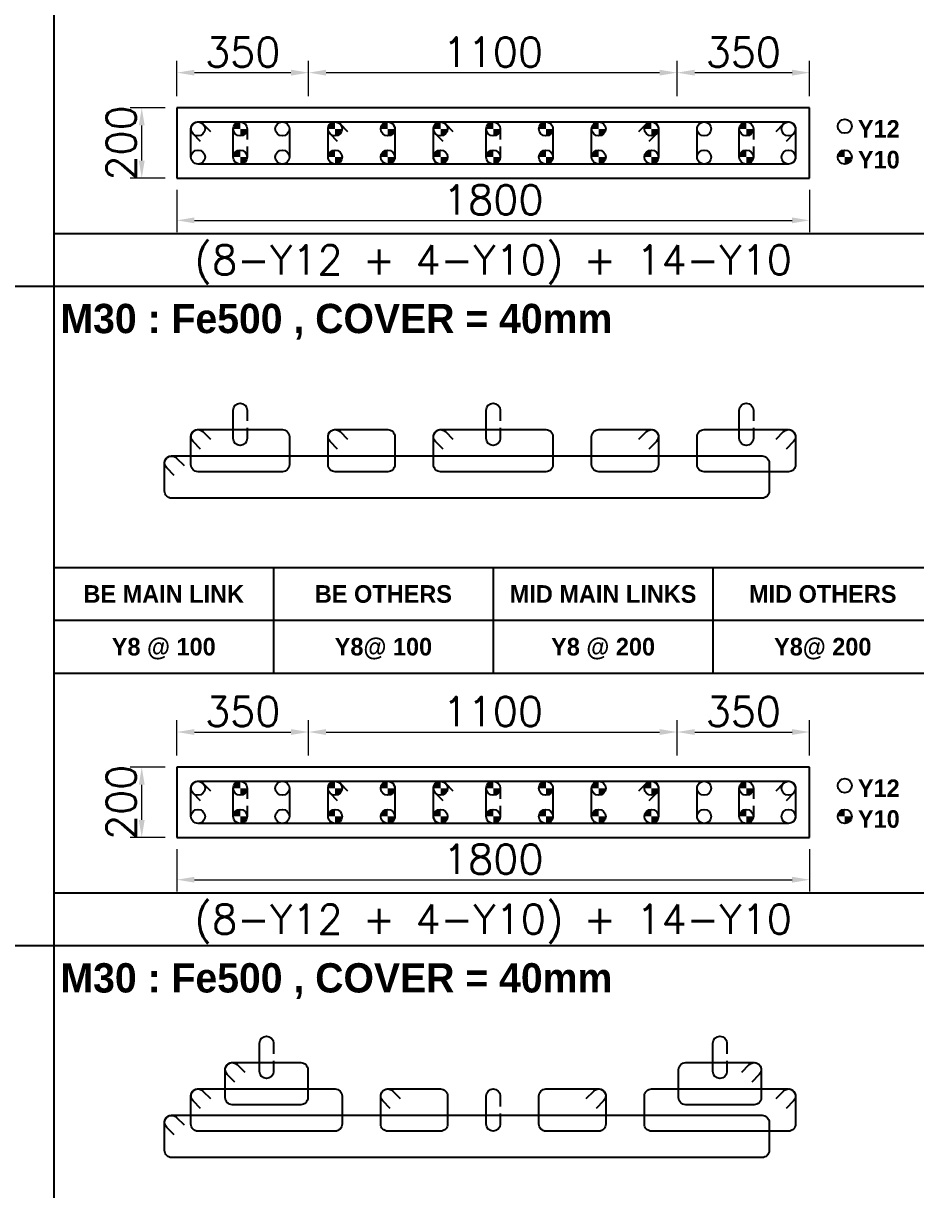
# Model space of a CAD drawing. Header units: millimetres. Extents: x -28707963 to -28231469, y 696001 to 896471.
# Drawn here: x -28330547 to -28322930, y 816339 to 826289 of the extents above; entities that cross this region are included whole.
import ezdxf
from ezdxf.enums import TextEntityAlignment as Align

# ---------------------------------------------------------------- set-up
doc = ezdxf.new("R2010")
doc.units = ezdxf.units.MM
doc.header["$MEASUREMENT"] = 0
doc.header["$PDMODE"] = 34
doc.header["$PDSIZE"] = -8
doc.layers.get('0').update_dxf_attribs({"lineweight": 5})
for name, color, linetype in [('09 COL TEXT-SCH', 2, 'Continuous'), ('14 REINF', 6, 'Continuous'), ('22 TABLE FRAME', 5, 'Continuous'), ('23 STIRRUPS', 5, 'Continuous'), ('TEXT', 4, 'Continuous')]:
    doc.layers.add(name, color=color, linetype=linetype)
doc.layers.add('19 COLUMN', color=1, linetype='Continuous', lineweight=25)
doc.styles.add('adani bold', font='')
doc.styles.add('ROMANS', font='simplex.shx')
doc.styles.get('adani bold').set_extended_font_data('Adani Bold', bold=True)
doc.dimstyles.new('D 50', dxfattribs={"dimscale": 100, "dimtxt": 3, "dimasz": 1.5, "dimexe": 1, "dimexo": 1, "dimgap": 0.5, "dimtad": 1, "dimdec": 0, "dimdsep": 46, "dimtxsty": 'ROMANS', "dimcen": 2.5, "dimclrd": 5, "dimclre": 5, "dimclrt": 4, "dimadec": 0, "dimazin": 0, "dimtfac": 1, "dimtdec": 0, "dimtmove": 0, "dimatfit": 3, "dimfxl": 1, "dimlwd": 0, "dimlwe": 0, "dimarcsym": 0})

# ---------------------------------------------------------------- blocks, each defined once
blk = doc.blocks.new('*D21')
at = {"color": 5, "lineweight": 0, "transparency": 16777216}
for p, q in [((-28329236.1, 819243.4), (-28329236.1, 818883.4)), ((-28323836.1, 819243.4), (-28323836.1, 818883.4)), ((-28329086.1, 818983.4), (-28323986.1, 818983.4))]:
    blk.add_line(p, q, dxfattribs=at)
at = {"color": 5, "transparency": 16777216}
for points in [[(-28329086.1, 819008.4), (-28329086.1, 818958.4), (-28329236.1, 818983.4)], [(-28323986.1, 818958.4), (-28323986.1, 819008.4), (-28323836.1, 818983.4)]]:
    blk.add_solid(points, dxfattribs=at)
at = {"layer": 'Defpoints', "color": 0, "transparency": 16777216}
for p in [(-28329236.1, 819343.4), (-28323836.1, 819343.4), (-28323836.1, 818983.4)]:
    blk.add_point(p, dxfattribs=at)
at = {"color": 4, "transparency": 16777216, "insert": (-28326536.1, 819158.4), "char_height": 250, "attachment_point": 5, "style": 'ROMANS'}
blk.add_mtext('1800', dxfattribs=at)
blk = doc.blocks.new('*D22')
at = {"color": 5, "lineweight": 0, "transparency": 16777216}
for p, q in [((-28329336.1, 819943.4), (-28329636.1, 819943.4)), ((-28329536.1, 819493.4), (-28329536.1, 819793.4)), ((-28329336.1, 819343.4), (-28329636.1, 819343.4))]:
    blk.add_line(p, q, dxfattribs=at)
at = {"color": 5, "transparency": 16777216}
for points in [[(-28329511.1, 819793.4), (-28329561.1, 819793.4), (-28329536.1, 819943.4)], [(-28329561.1, 819493.4), (-28329511.1, 819493.4), (-28329536.1, 819343.4)]]:
    blk.add_solid(points, dxfattribs=at)
at = {"layer": 'Defpoints', "color": 0, "transparency": 16777216}
for p in [(-28329536.1, 819943.4), (-28329236.1, 819943.4), (-28329236.1, 819343.4)]:
    blk.add_point(p, dxfattribs=at)
at = {"color": 4, "transparency": 16777216, "insert": (-28329711.1, 819643.4), "char_height": 250, "attachment_point": 5, "rotation": 90, "style": 'ROMANS'}
blk.add_mtext('200', dxfattribs=at)
blk = doc.blocks.new('*D23')
at = {"color": 5, "lineweight": 0, "transparency": 16777216}
for p, q in [((-28329236.1, 820043.4), (-28329236.1, 820343.4)), ((-28328112.5, 820043.4), (-28328112.5, 820343.4)), ((-28329086.1, 820243.4), (-28328262.5, 820243.4))]:
    blk.add_line(p, q, dxfattribs=at)
at = {"color": 5, "transparency": 16777216}
for points in [[(-28329086.1, 820268.4), (-28329086.1, 820218.4), (-28329236.1, 820243.4)], [(-28328262.5, 820218.4), (-28328262.5, 820268.4), (-28328112.5, 820243.4)]]:
    blk.add_solid(points, dxfattribs=at)
at = {"layer": 'Defpoints', "color": 0, "transparency": 16777216}
for p in [(-28328112.5, 820243.4), (-28329236.1, 819943.4), (-28328112.5, 819943.4)]:
    blk.add_point(p, dxfattribs=at)
at = {"color": 4, "transparency": 16777216, "insert": (-28328674.3, 820418.4), "char_height": 250, "attachment_point": 5, "style": 'ROMANS'}
blk.add_mtext('350', dxfattribs=at)
blk = doc.blocks.new('*D24')
at = {"color": 5, "lineweight": 0, "transparency": 16777216}
for p, q in [((-28328112.5, 820043.4), (-28328112.5, 820343.4)), ((-28324966.6, 820043.4), (-28324966.6, 820343.4)), ((-28327962.5, 820243.4), (-28325116.6, 820243.4))]:
    blk.add_line(p, q, dxfattribs=at)
at = {"color": 5, "transparency": 16777216}
for points in [[(-28327962.5, 820268.4), (-28327962.5, 820218.4), (-28328112.5, 820243.4)], [(-28325116.6, 820218.4), (-28325116.6, 820268.4), (-28324966.6, 820243.4)]]:
    blk.add_solid(points, dxfattribs=at)
at = {"layer": 'Defpoints', "color": 0, "transparency": 16777216}
for p in [(-28324966.6, 820243.4), (-28328112.5, 819943.4), (-28324966.6, 819943.4)]:
    blk.add_point(p, dxfattribs=at)
at = {"color": 4, "transparency": 16777216, "insert": (-28326539.6, 820418.4), "char_height": 250, "attachment_point": 5, "style": 'ROMANS'}
blk.add_mtext('1100', dxfattribs=at)
blk = doc.blocks.new('*D25')
at = {"color": 5, "lineweight": 0, "transparency": 16777216}
for p, q in [((-28324966.6, 820043.4), (-28324966.6, 820343.4)), ((-28323836.1, 820043.4), (-28323836.1, 820343.4)), ((-28324816.6, 820243.4), (-28323986.1, 820243.4))]:
    blk.add_line(p, q, dxfattribs=at)
at = {"color": 5, "transparency": 16777216}
for points in [[(-28324816.6, 820268.4), (-28324816.6, 820218.4), (-28324966.6, 820243.4)], [(-28323986.1, 820218.4), (-28323986.1, 820268.4), (-28323836.1, 820243.4)]]:
    blk.add_solid(points, dxfattribs=at)
at = {"layer": 'Defpoints', "color": 0, "transparency": 16777216}
for p in [(-28323836.1, 820243.4), (-28324966.6, 819943.4), (-28323836.1, 819943.4)]:
    blk.add_point(p, dxfattribs=at)
at = {"color": 4, "transparency": 16777216, "insert": (-28324401.4, 820418.4), "char_height": 250, "attachment_point": 5, "style": 'ROMANS'}
blk.add_mtext('350', dxfattribs=at)
blk = doc.blocks.new('*D26')
at = {"color": 5, "lineweight": 0, "transparency": 16777216}
for p, q in [((-28329236.1, 824868.4), (-28329236.1, 824508.4)), ((-28323836.1, 824868.4), (-28323836.1, 824508.4)), ((-28329086.1, 824608.4), (-28323986.1, 824608.4))]:
    blk.add_line(p, q, dxfattribs=at)
at = {"color": 5, "transparency": 16777216}
for points in [[(-28329086.1, 824633.4), (-28329086.1, 824583.4), (-28329236.1, 824608.4)], [(-28323986.1, 824583.4), (-28323986.1, 824633.4), (-28323836.1, 824608.4)]]:
    blk.add_solid(points, dxfattribs=at)
at = {"layer": 'Defpoints', "color": 0, "transparency": 16777216}
for p in [(-28329236.1, 824968.4), (-28323836.1, 824968.4), (-28323836.1, 824608.4)]:
    blk.add_point(p, dxfattribs=at)
at = {"color": 4, "transparency": 16777216, "insert": (-28326536.1, 824783.4), "char_height": 250, "attachment_point": 5, "style": 'ROMANS'}
blk.add_mtext('1800', dxfattribs=at)
blk = doc.blocks.new('*D253')
at = {"color": 5, "lineweight": 0, "transparency": 16777216}
for p, q in [((-28329336.1, 825568.4), (-28329636.1, 825568.4)), ((-28329536.1, 825118.4), (-28329536.1, 825418.4)), ((-28329336.1, 824968.4), (-28329636.1, 824968.4))]:
    blk.add_line(p, q, dxfattribs=at)
at = {"color": 5, "transparency": 16777216}
for points in [[(-28329511.1, 825418.4), (-28329561.1, 825418.4), (-28329536.1, 825568.4)], [(-28329561.1, 825118.4), (-28329511.1, 825118.4), (-28329536.1, 824968.4)]]:
    blk.add_solid(points, dxfattribs=at)
at = {"layer": 'Defpoints', "color": 0, "transparency": 16777216}
for p in [(-28329536.1, 825568.4), (-28329236.1, 825568.4), (-28329236.1, 824968.4)]:
    blk.add_point(p, dxfattribs=at)
at = {"color": 4, "transparency": 16777216, "insert": (-28329711.1, 825268.4), "char_height": 250, "attachment_point": 5, "rotation": 90, "style": 'ROMANS'}
blk.add_mtext('200', dxfattribs=at)
blk = doc.blocks.new('*D254')
at = {"color": 5, "lineweight": 0, "transparency": 16777216}
for p, q in [((-28329236.1, 825668.4), (-28329236.1, 825968.4)), ((-28328112.5, 825668.4), (-28328112.5, 825968.4)), ((-28329086.1, 825868.4), (-28328262.5, 825868.4))]:
    blk.add_line(p, q, dxfattribs=at)
at = {"color": 5, "transparency": 16777216}
for points in [[(-28329086.1, 825893.4), (-28329086.1, 825843.4), (-28329236.1, 825868.4)], [(-28328262.5, 825843.4), (-28328262.5, 825893.4), (-28328112.5, 825868.4)]]:
    blk.add_solid(points, dxfattribs=at)
at = {"layer": 'Defpoints', "color": 0, "transparency": 16777216}
for p in [(-28328112.5, 825868.4), (-28329236.1, 825568.4), (-28328112.5, 825568.4)]:
    blk.add_point(p, dxfattribs=at)
at = {"color": 4, "transparency": 16777216, "insert": (-28328674.3, 826043.4), "char_height": 250, "attachment_point": 5, "style": 'ROMANS'}
blk.add_mtext('350', dxfattribs=at)
blk = doc.blocks.new('*D255')
at = {"color": 5, "lineweight": 0, "transparency": 16777216}
for p, q in [((-28328112.5, 825668.4), (-28328112.5, 825968.4)), ((-28324966.6, 825668.4), (-28324966.6, 825968.4)), ((-28327962.5, 825868.4), (-28325116.6, 825868.4))]:
    blk.add_line(p, q, dxfattribs=at)
at = {"color": 5, "transparency": 16777216}
for points in [[(-28327962.5, 825893.4), (-28327962.5, 825843.4), (-28328112.5, 825868.4)], [(-28325116.6, 825843.4), (-28325116.6, 825893.4), (-28324966.6, 825868.4)]]:
    blk.add_solid(points, dxfattribs=at)
at = {"layer": 'Defpoints', "color": 0, "transparency": 16777216}
for p in [(-28324966.6, 825868.4), (-28328112.5, 825568.4), (-28324966.6, 825568.4)]:
    blk.add_point(p, dxfattribs=at)
at = {"color": 4, "transparency": 16777216, "insert": (-28326539.6, 826043.4), "char_height": 250, "attachment_point": 5, "style": 'ROMANS'}
blk.add_mtext('1100', dxfattribs=at)
blk = doc.blocks.new('*D256')
at = {"color": 5, "lineweight": 0, "transparency": 16777216}
for p, q in [((-28324966.6, 825668.4), (-28324966.6, 825968.4)), ((-28323836.1, 825668.4), (-28323836.1, 825968.4)), ((-28324816.6, 825868.4), (-28323986.1, 825868.4))]:
    blk.add_line(p, q, dxfattribs=at)
at = {"color": 5, "transparency": 16777216}
for points in [[(-28324816.6, 825893.4), (-28324816.6, 825843.4), (-28324966.6, 825868.4)], [(-28323986.1, 825843.4), (-28323986.1, 825893.4), (-28323836.1, 825868.4)]]:
    blk.add_solid(points, dxfattribs=at)
at = {"layer": 'Defpoints', "color": 0, "transparency": 16777216}
for p in [(-28323836.1, 825868.4), (-28324966.6, 825568.4), (-28323836.1, 825568.4)]:
    blk.add_point(p, dxfattribs=at)
at = {"color": 4, "transparency": 16777216, "insert": (-28324401.4, 826043.4), "char_height": 250, "attachment_point": 5, "style": 'ROMANS'}
blk.add_mtext('350', dxfattribs=at)

msp = doc.modelspace()

# ---------------------------------------------------------------- hatches: boundary and pattern name
at = {"layer": '14 REINF'}
h = msp.add_hatch(color=6, dxfattribs=at)
edge = h.paths.add_edge_path(flags=0)
edge.add_line((-28328756.1, 825388.4), (-28328696.1, 825388.4))
edge.add_line((-28328696.1, 825388.4), (-28328696.1, 825448.4))
edge.add_arc((-28328696.1, 825388.4), 60, 90, 180)
edge = h.paths.add_edge_path(flags=0)
edge.add_line((-28328636.1, 825388.4), (-28328696.1, 825388.4))
edge.add_line((-28328696.1, 825388.4), (-28328696.1, 825328.4))
edge.add_arc((-28328696.1, 825388.4), 60, 270, 360)
h = msp.add_hatch(color=6, dxfattribs=at)
edge = h.paths.add_edge_path(flags=0)
edge.add_line((-28327946.1, 825388.4), (-28327886.1, 825388.4))
edge.add_line((-28327886.1, 825388.4), (-28327886.1, 825448.4))
edge.add_arc((-28327886.1, 825388.4), 60, 90, 180)
edge = h.paths.add_edge_path(flags=0)
edge.add_line((-28327826.1, 825388.4), (-28327886.1, 825388.4))
edge.add_line((-28327886.1, 825388.4), (-28327886.1, 825328.4))
edge.add_arc((-28327886.1, 825388.4), 60, 270, 360)
h = msp.add_hatch(color=6, dxfattribs=at)
edge = h.paths.add_edge_path(flags=0)
edge.add_line((-28327496.1, 825388.4), (-28327436.1, 825388.4))
edge.add_line((-28327436.1, 825388.4), (-28327436.1, 825448.4))
edge.add_arc((-28327436.1, 825388.4), 60, 90, 180)
edge = h.paths.add_edge_path(flags=0)
edge.add_line((-28327376.1, 825388.4), (-28327436.1, 825388.4))
edge.add_line((-28327436.1, 825388.4), (-28327436.1, 825328.4))
edge.add_arc((-28327436.1, 825388.4), 60, 270, 360)
h = msp.add_hatch(color=6, dxfattribs=at)
edge = h.paths.add_edge_path(flags=0)
edge.add_line((-28327046.1, 825388.4), (-28326986.1, 825388.4))
edge.add_line((-28326986.1, 825388.4), (-28326986.1, 825448.4))
edge.add_arc((-28326986.1, 825388.4), 60, 90, 180)
edge = h.paths.add_edge_path(flags=0)
edge.add_line((-28326926.1, 825388.4), (-28326986.1, 825388.4))
edge.add_line((-28326986.1, 825388.4), (-28326986.1, 825328.4))
edge.add_arc((-28326986.1, 825388.4), 60, 270, 360)
h = msp.add_hatch(color=6, dxfattribs=at)
edge = h.paths.add_edge_path(flags=0)
edge.add_line((-28326596.1, 825388.4), (-28326536.1, 825388.4))
edge.add_line((-28326536.1, 825388.4), (-28326536.1, 825448.4))
edge.add_arc((-28326536.1, 825388.4), 60, 90, 180)
edge = h.paths.add_edge_path(flags=0)
edge.add_line((-28326476.1, 825388.4), (-28326536.1, 825388.4))
edge.add_line((-28326536.1, 825388.4), (-28326536.1, 825328.4))
edge.add_arc((-28326536.1, 825388.4), 60, 270, 360)
h = msp.add_hatch(color=6, dxfattribs=at)
edge = h.paths.add_edge_path(flags=0)
edge.add_line((-28326146.1, 825388.4), (-28326086.1, 825388.4))
edge.add_line((-28326086.1, 825388.4), (-28326086.1, 825448.4))
edge.add_arc((-28326086.1, 825388.4), 60, 90, 180)
edge = h.paths.add_edge_path(flags=0)
edge.add_line((-28326026.1, 825388.4), (-28326086.1, 825388.4))
edge.add_line((-28326086.1, 825388.4), (-28326086.1, 825328.4))
edge.add_arc((-28326086.1, 825388.4), 60, 270, 360)
h = msp.add_hatch(color=6, dxfattribs=at)
edge = h.paths.add_edge_path(flags=0)
edge.add_line((-28325696.1, 825388.4), (-28325636.1, 825388.4))
edge.add_line((-28325636.1, 825388.4), (-28325636.1, 825448.4))
edge.add_arc((-28325636.1, 825388.4), 60, 90, 180)
edge = h.paths.add_edge_path(flags=0)
edge.add_line((-28325576.1, 825388.4), (-28325636.1, 825388.4))
edge.add_line((-28325636.1, 825388.4), (-28325636.1, 825328.4))
edge.add_arc((-28325636.1, 825388.4), 60, 270, 360)
h = msp.add_hatch(color=6, dxfattribs=at)
edge = h.paths.add_edge_path(flags=0)
edge.add_line((-28325246.1, 825388.4), (-28325186.1, 825388.4))
edge.add_line((-28325186.1, 825388.4), (-28325186.1, 825448.4))
edge.add_arc((-28325186.1, 825388.4), 60, 90, 180)
edge = h.paths.add_edge_path(flags=0)
edge.add_line((-28325126.1, 825388.4), (-28325186.1, 825388.4))
edge.add_line((-28325186.1, 825388.4), (-28325186.1, 825328.4))
edge.add_arc((-28325186.1, 825388.4), 60, 270, 360)
h = msp.add_hatch(color=6, dxfattribs=at)
edge = h.paths.add_edge_path(flags=0)
edge.add_line((-28324436.1, 825388.4), (-28324376.1, 825388.4))
edge.add_line((-28324376.1, 825388.4), (-28324376.1, 825448.4))
edge.add_arc((-28324376.1, 825388.4), 60, 90, 180)
edge = h.paths.add_edge_path(flags=0)
edge.add_line((-28324316.1, 825388.4), (-28324376.1, 825388.4))
edge.add_line((-28324376.1, 825388.4), (-28324376.1, 825328.4))
edge.add_arc((-28324376.1, 825388.4), 60, 270, 360)
h = msp.add_hatch(color=6, dxfattribs=at)
edge = h.paths.add_edge_path(flags=0)
edge.add_line((-28328756.1, 825148.4), (-28328696.1, 825148.4))
edge.add_line((-28328696.1, 825148.4), (-28328696.1, 825208.4))
edge.add_arc((-28328696.1, 825148.4), 60, 90, 180)
edge = h.paths.add_edge_path(flags=0)
edge.add_line((-28328636.1, 825148.4), (-28328696.1, 825148.4))
edge.add_line((-28328696.1, 825148.4), (-28328696.1, 825088.4))
edge.add_arc((-28328696.1, 825148.4), 60, 270, 360)
h = msp.add_hatch(color=6, dxfattribs=at)
edge = h.paths.add_edge_path(flags=0)
edge.add_line((-28327946.1, 825148.4), (-28327886.1, 825148.4))
edge.add_line((-28327886.1, 825148.4), (-28327886.1, 825208.4))
edge.add_arc((-28327886.1, 825148.4), 60, 90, 180)
edge = h.paths.add_edge_path(flags=0)
edge.add_line((-28327826.1, 825148.4), (-28327886.1, 825148.4))
edge.add_line((-28327886.1, 825148.4), (-28327886.1, 825088.4))
edge.add_arc((-28327886.1, 825148.4), 60, 270, 360)
h = msp.add_hatch(color=6, dxfattribs=at)
edge = h.paths.add_edge_path(flags=0)
edge.add_line((-28327496.1, 825148.4), (-28327436.1, 825148.4))
edge.add_line((-28327436.1, 825148.4), (-28327436.1, 825208.4))
edge.add_arc((-28327436.1, 825148.4), 60, 90, 180)
edge = h.paths.add_edge_path(flags=0)
edge.add_line((-28327376.1, 825148.4), (-28327436.1, 825148.4))
edge.add_line((-28327436.1, 825148.4), (-28327436.1, 825088.4))
edge.add_arc((-28327436.1, 825148.4), 60, 270, 360)
h = msp.add_hatch(color=6, dxfattribs=at)
edge = h.paths.add_edge_path(flags=0)
edge.add_line((-28327046.1, 825148.4), (-28326986.1, 825148.4))
edge.add_line((-28326986.1, 825148.4), (-28326986.1, 825208.4))
edge.add_arc((-28326986.1, 825148.4), 60, 90, 180)
edge = h.paths.add_edge_path(flags=0)
edge.add_line((-28326926.1, 825148.4), (-28326986.1, 825148.4))
edge.add_line((-28326986.1, 825148.4), (-28326986.1, 825088.4))
edge.add_arc((-28326986.1, 825148.4), 60, 270, 360)
h = msp.add_hatch(color=6, dxfattribs=at)
edge = h.paths.add_edge_path(flags=0)
edge.add_line((-28326596.1, 825148.4), (-28326536.1, 825148.4))
edge.add_line((-28326536.1, 825148.4), (-28326536.1, 825208.4))
edge.add_arc((-28326536.1, 825148.4), 60, 90, 180)
edge = h.paths.add_edge_path(flags=0)
edge.add_line((-28326476.1, 825148.4), (-28326536.1, 825148.4))
edge.add_line((-28326536.1, 825148.4), (-28326536.1, 825088.4))
edge.add_arc((-28326536.1, 825148.4), 60, 270, 360)
h = msp.add_hatch(color=6, dxfattribs=at)
edge = h.paths.add_edge_path(flags=0)
edge.add_line((-28326146.1, 825148.4), (-28326086.1, 825148.4))
edge.add_line((-28326086.1, 825148.4), (-28326086.1, 825208.4))
edge.add_arc((-28326086.1, 825148.4), 60, 90, 180)
edge = h.paths.add_edge_path(flags=0)
edge.add_line((-28326026.1, 825148.4), (-28326086.1, 825148.4))
edge.add_line((-28326086.1, 825148.4), (-28326086.1, 825088.4))
edge.add_arc((-28326086.1, 825148.4), 60, 270, 360)
h = msp.add_hatch(color=6, dxfattribs=at)
edge = h.paths.add_edge_path(flags=0)
edge.add_line((-28325696.1, 825148.4), (-28325636.1, 825148.4))
edge.add_line((-28325636.1, 825148.4), (-28325636.1, 825208.4))
edge.add_arc((-28325636.1, 825148.4), 60, 90, 180)
edge = h.paths.add_edge_path(flags=0)
edge.add_line((-28325576.1, 825148.4), (-28325636.1, 825148.4))
edge.add_line((-28325636.1, 825148.4), (-28325636.1, 825088.4))
edge.add_arc((-28325636.1, 825148.4), 60, 270, 360)
h = msp.add_hatch(color=6, dxfattribs=at)
edge = h.paths.add_edge_path(flags=0)
edge.add_line((-28325246.1, 825148.4), (-28325186.1, 825148.4))
edge.add_line((-28325186.1, 825148.4), (-28325186.1, 825208.4))
edge.add_arc((-28325186.1, 825148.4), 60, 90, 180)
edge = h.paths.add_edge_path(flags=0)
edge.add_line((-28325126.1, 825148.4), (-28325186.1, 825148.4))
edge.add_line((-28325186.1, 825148.4), (-28325186.1, 825088.4))
edge.add_arc((-28325186.1, 825148.4), 60, 270, 360)
h = msp.add_hatch(color=6, dxfattribs=at)
edge = h.paths.add_edge_path(flags=0)
edge.add_line((-28324436.1, 825148.4), (-28324376.1, 825148.4))
edge.add_line((-28324376.1, 825148.4), (-28324376.1, 825208.4))
edge.add_arc((-28324376.1, 825148.4), 60, 90, 180)
edge = h.paths.add_edge_path(flags=0)
edge.add_line((-28324316.1, 825148.4), (-28324376.1, 825148.4))
edge.add_line((-28324376.1, 825148.4), (-28324376.1, 825088.4))
edge.add_arc((-28324376.1, 825148.4), 60, 270, 360)
h = msp.add_hatch(color=6, dxfattribs=at)
edge = h.paths.add_edge_path(flags=0)
edge.add_line((-28323596.1, 825148.4), (-28323536.1, 825148.4))
edge.add_line((-28323536.1, 825148.4), (-28323536.1, 825208.4))
edge.add_arc((-28323536.1, 825148.4), 60, 90, 180)
edge = h.paths.add_edge_path(flags=0)
edge.add_line((-28323476.1, 825148.4), (-28323536.1, 825148.4))
edge.add_line((-28323536.1, 825148.4), (-28323536.1, 825088.4))
edge.add_arc((-28323536.1, 825148.4), 60, 270, 360)
h = msp.add_hatch(color=6, dxfattribs=at)
edge = h.paths.add_edge_path(flags=0)
edge.add_line((-28328756.1, 819763.4), (-28328696.1, 819763.4))
edge.add_line((-28328696.1, 819763.4), (-28328696.1, 819823.4))
edge.add_arc((-28328696.1, 819763.4), 60, 90, 180)
edge = h.paths.add_edge_path(flags=0)
edge.add_line((-28328636.1, 819763.4), (-28328696.1, 819763.4))
edge.add_line((-28328696.1, 819763.4), (-28328696.1, 819703.4))
edge.add_arc((-28328696.1, 819763.4), 60, 270, 360)
h = msp.add_hatch(color=6, dxfattribs=at)
edge = h.paths.add_edge_path(flags=0)
edge.add_line((-28327946.1, 819763.4), (-28327886.1, 819763.4))
edge.add_line((-28327886.1, 819763.4), (-28327886.1, 819823.4))
edge.add_arc((-28327886.1, 819763.4), 60, 90, 180)
edge = h.paths.add_edge_path(flags=0)
edge.add_line((-28327826.1, 819763.4), (-28327886.1, 819763.4))
edge.add_line((-28327886.1, 819763.4), (-28327886.1, 819703.4))
edge.add_arc((-28327886.1, 819763.4), 60, 270, 360)
h = msp.add_hatch(color=6, dxfattribs=at)
edge = h.paths.add_edge_path(flags=0)
edge.add_line((-28327496.1, 819763.4), (-28327436.1, 819763.4))
edge.add_line((-28327436.1, 819763.4), (-28327436.1, 819823.4))
edge.add_arc((-28327436.1, 819763.4), 60, 90, 180)
edge = h.paths.add_edge_path(flags=0)
edge.add_line((-28327376.1, 819763.4), (-28327436.1, 819763.4))
edge.add_line((-28327436.1, 819763.4), (-28327436.1, 819703.4))
edge.add_arc((-28327436.1, 819763.4), 60, 270, 360)
h = msp.add_hatch(color=6, dxfattribs=at)
edge = h.paths.add_edge_path(flags=0)
edge.add_line((-28327046.1, 819763.4), (-28326986.1, 819763.4))
edge.add_line((-28326986.1, 819763.4), (-28326986.1, 819823.4))
edge.add_arc((-28326986.1, 819763.4), 60, 90, 180)
edge = h.paths.add_edge_path(flags=0)
edge.add_line((-28326926.1, 819763.4), (-28326986.1, 819763.4))
edge.add_line((-28326986.1, 819763.4), (-28326986.1, 819703.4))
edge.add_arc((-28326986.1, 819763.4), 60, 270, 360)
h = msp.add_hatch(color=6, dxfattribs=at)
edge = h.paths.add_edge_path(flags=0)
edge.add_line((-28326596.1, 819763.4), (-28326536.1, 819763.4))
edge.add_line((-28326536.1, 819763.4), (-28326536.1, 819823.4))
edge.add_arc((-28326536.1, 819763.4), 60, 90, 180)
edge = h.paths.add_edge_path(flags=0)
edge.add_line((-28326476.1, 819763.4), (-28326536.1, 819763.4))
edge.add_line((-28326536.1, 819763.4), (-28326536.1, 819703.4))
edge.add_arc((-28326536.1, 819763.4), 60, 270, 360)
h = msp.add_hatch(color=6, dxfattribs=at)
edge = h.paths.add_edge_path(flags=0)
edge.add_line((-28326146.1, 819763.4), (-28326086.1, 819763.4))
edge.add_line((-28326086.1, 819763.4), (-28326086.1, 819823.4))
edge.add_arc((-28326086.1, 819763.4), 60, 90, 180)
edge = h.paths.add_edge_path(flags=0)
edge.add_line((-28326026.1, 819763.4), (-28326086.1, 819763.4))
edge.add_line((-28326086.1, 819763.4), (-28326086.1, 819703.4))
edge.add_arc((-28326086.1, 819763.4), 60, 270, 360)
h = msp.add_hatch(color=6, dxfattribs=at)
edge = h.paths.add_edge_path(flags=0)
edge.add_line((-28325696.1, 819763.4), (-28325636.1, 819763.4))
edge.add_line((-28325636.1, 819763.4), (-28325636.1, 819823.4))
edge.add_arc((-28325636.1, 819763.4), 60, 90, 180)
edge = h.paths.add_edge_path(flags=0)
edge.add_line((-28325576.1, 819763.4), (-28325636.1, 819763.4))
edge.add_line((-28325636.1, 819763.4), (-28325636.1, 819703.4))
edge.add_arc((-28325636.1, 819763.4), 60, 270, 360)
h = msp.add_hatch(color=6, dxfattribs=at)
edge = h.paths.add_edge_path(flags=0)
edge.add_line((-28325246.1, 819763.4), (-28325186.1, 819763.4))
edge.add_line((-28325186.1, 819763.4), (-28325186.1, 819823.4))
edge.add_arc((-28325186.1, 819763.4), 60, 90, 180)
edge = h.paths.add_edge_path(flags=0)
edge.add_line((-28325126.1, 819763.4), (-28325186.1, 819763.4))
edge.add_line((-28325186.1, 819763.4), (-28325186.1, 819703.4))
edge.add_arc((-28325186.1, 819763.4), 60, 270, 360)
h = msp.add_hatch(color=6, dxfattribs=at)
edge = h.paths.add_edge_path(flags=0)
edge.add_line((-28324436.1, 819763.4), (-28324376.1, 819763.4))
edge.add_line((-28324376.1, 819763.4), (-28324376.1, 819823.4))
edge.add_arc((-28324376.1, 819763.4), 60, 90, 180)
edge = h.paths.add_edge_path(flags=0)
edge.add_line((-28324316.1, 819763.4), (-28324376.1, 819763.4))
edge.add_line((-28324376.1, 819763.4), (-28324376.1, 819703.4))
edge.add_arc((-28324376.1, 819763.4), 60, 270, 360)
h = msp.add_hatch(color=6, dxfattribs=at)
edge = h.paths.add_edge_path(flags=0)
edge.add_line((-28328756.1, 819523.4), (-28328696.1, 819523.4))
edge.add_line((-28328696.1, 819523.4), (-28328696.1, 819583.4))
edge.add_arc((-28328696.1, 819523.4), 60, 90, 180)
edge = h.paths.add_edge_path(flags=0)
edge.add_line((-28328636.1, 819523.4), (-28328696.1, 819523.4))
edge.add_line((-28328696.1, 819523.4), (-28328696.1, 819463.4))
edge.add_arc((-28328696.1, 819523.4), 60, 270, 360)
h = msp.add_hatch(color=6, dxfattribs=at)
edge = h.paths.add_edge_path(flags=0)
edge.add_line((-28327946.1, 819523.4), (-28327886.1, 819523.4))
edge.add_line((-28327886.1, 819523.4), (-28327886.1, 819583.4))
edge.add_arc((-28327886.1, 819523.4), 60, 90, 180)
edge = h.paths.add_edge_path(flags=0)
edge.add_line((-28327826.1, 819523.4), (-28327886.1, 819523.4))
edge.add_line((-28327886.1, 819523.4), (-28327886.1, 819463.4))
edge.add_arc((-28327886.1, 819523.4), 60, 270, 360)
h = msp.add_hatch(color=6, dxfattribs=at)
edge = h.paths.add_edge_path(flags=0)
edge.add_line((-28327496.1, 819523.4), (-28327436.1, 819523.4))
edge.add_line((-28327436.1, 819523.4), (-28327436.1, 819583.4))
edge.add_arc((-28327436.1, 819523.4), 60, 90, 180)
edge = h.paths.add_edge_path(flags=0)
edge.add_line((-28327376.1, 819523.4), (-28327436.1, 819523.4))
edge.add_line((-28327436.1, 819523.4), (-28327436.1, 819463.4))
edge.add_arc((-28327436.1, 819523.4), 60, 270, 360)
h = msp.add_hatch(color=6, dxfattribs=at)
edge = h.paths.add_edge_path(flags=0)
edge.add_line((-28327046.1, 819523.4), (-28326986.1, 819523.4))
edge.add_line((-28326986.1, 819523.4), (-28326986.1, 819583.4))
edge.add_arc((-28326986.1, 819523.4), 60, 90, 180)
edge = h.paths.add_edge_path(flags=0)
edge.add_line((-28326926.1, 819523.4), (-28326986.1, 819523.4))
edge.add_line((-28326986.1, 819523.4), (-28326986.1, 819463.4))
edge.add_arc((-28326986.1, 819523.4), 60, 270, 360)
h = msp.add_hatch(color=6, dxfattribs=at)
edge = h.paths.add_edge_path(flags=0)
edge.add_line((-28326596.1, 819523.4), (-28326536.1, 819523.4))
edge.add_line((-28326536.1, 819523.4), (-28326536.1, 819583.4))
edge.add_arc((-28326536.1, 819523.4), 60, 90, 180)
edge = h.paths.add_edge_path(flags=0)
edge.add_line((-28326476.1, 819523.4), (-28326536.1, 819523.4))
edge.add_line((-28326536.1, 819523.4), (-28326536.1, 819463.4))
edge.add_arc((-28326536.1, 819523.4), 60, 270, 360)
h = msp.add_hatch(color=6, dxfattribs=at)
edge = h.paths.add_edge_path(flags=0)
edge.add_line((-28326146.1, 819523.4), (-28326086.1, 819523.4))
edge.add_line((-28326086.1, 819523.4), (-28326086.1, 819583.4))
edge.add_arc((-28326086.1, 819523.4), 60, 90, 180)
edge = h.paths.add_edge_path(flags=0)
edge.add_line((-28326026.1, 819523.4), (-28326086.1, 819523.4))
edge.add_line((-28326086.1, 819523.4), (-28326086.1, 819463.4))
edge.add_arc((-28326086.1, 819523.4), 60, 270, 360)
h = msp.add_hatch(color=6, dxfattribs=at)
edge = h.paths.add_edge_path(flags=0)
edge.add_line((-28325696.1, 819523.4), (-28325636.1, 819523.4))
edge.add_line((-28325636.1, 819523.4), (-28325636.1, 819583.4))
edge.add_arc((-28325636.1, 819523.4), 60, 90, 180)
edge = h.paths.add_edge_path(flags=0)
edge.add_line((-28325576.1, 819523.4), (-28325636.1, 819523.4))
edge.add_line((-28325636.1, 819523.4), (-28325636.1, 819463.4))
edge.add_arc((-28325636.1, 819523.4), 60, 270, 360)
h = msp.add_hatch(color=6, dxfattribs=at)
edge = h.paths.add_edge_path(flags=0)
edge.add_line((-28325246.1, 819523.4), (-28325186.1, 819523.4))
edge.add_line((-28325186.1, 819523.4), (-28325186.1, 819583.4))
edge.add_arc((-28325186.1, 819523.4), 60, 90, 180)
edge = h.paths.add_edge_path(flags=0)
edge.add_line((-28325126.1, 819523.4), (-28325186.1, 819523.4))
edge.add_line((-28325186.1, 819523.4), (-28325186.1, 819463.4))
edge.add_arc((-28325186.1, 819523.4), 60, 270, 360)
h = msp.add_hatch(color=6, dxfattribs=at)
edge = h.paths.add_edge_path(flags=0)
edge.add_line((-28324436.1, 819523.4), (-28324376.1, 819523.4))
edge.add_line((-28324376.1, 819523.4), (-28324376.1, 819583.4))
edge.add_arc((-28324376.1, 819523.4), 60, 90, 180)
edge = h.paths.add_edge_path(flags=0)
edge.add_line((-28324316.1, 819523.4), (-28324376.1, 819523.4))
edge.add_line((-28324376.1, 819523.4), (-28324376.1, 819463.4))
edge.add_arc((-28324376.1, 819523.4), 60, 270, 360)
h = msp.add_hatch(color=6, dxfattribs=at)
edge = h.paths.add_edge_path(flags=0)
edge.add_line((-28323596.1, 819523.4), (-28323536.1, 819523.4))
edge.add_line((-28323536.1, 819523.4), (-28323536.1, 819583.4))
edge.add_arc((-28323536.1, 819523.4), 60, 90, 180)
edge = h.paths.add_edge_path(flags=0)
edge.add_line((-28323476.1, 819523.4), (-28323536.1, 819523.4))
edge.add_line((-28323536.1, 819523.4), (-28323536.1, 819463.4))
edge.add_arc((-28323536.1, 819523.4), 60, 270, 360)

# ---------------------------------------------------------------- linework, layer by layer
at = {"layer": '14 REINF', "color": 6}
for centre in [(-28323536.1, 825410.9), (-28329056.1, 825388.4), (-28328696.1, 825388.4), (-28328336.1, 825388.4), (-28327886.1, 825388.4), (-28327436.1, 825388.4), (-28326986.1, 825388.4), (-28326536.1, 825388.4), (-28326086.1, 825388.4), (-28325636.1, 825388.4), (-28325186.1, 825388.4), (-28324736.1, 825388.4), (-28324376.1, 825388.4), (-28324016.1, 825388.4), (-28329056.1, 825148.4), (-28328696.1, 825148.4), (-28328336.1, 825148.4), (-28327886.1, 825148.4), (-28327436.1, 825148.4), (-28326986.1, 825148.4), (-28326536.1, 825148.4), (-28326086.1, 825148.4), (-28325636.1, 825148.4), (-28325186.1, 825148.4), (-28324736.1, 825148.4), (-28324376.1, 825148.4), (-28324016.1, 825148.4), (-28323536.1, 825148.4), (-28329056.1, 819763.4), (-28328696.1, 819763.4), (-28328336.1, 819763.4), (-28327886.1, 819763.4), (-28327436.1, 819763.4), (-28326986.1, 819763.4), (-28326536.1, 819763.4), (-28326086.1, 819763.4), (-28325636.1, 819763.4), (-28325186.1, 819763.4), (-28324736.1, 819763.4), (-28324376.1, 819763.4), (-28324016.1, 819763.4), (-28323536.1, 819785.9), (-28329056.1, 819523.4), (-28328696.1, 819523.4), (-28328336.1, 819523.4), (-28327886.1, 819523.4), (-28327436.1, 819523.4), (-28326986.1, 819523.4), (-28326536.1, 819523.4), (-28326086.1, 819523.4), (-28325636.1, 819523.4), (-28325186.1, 819523.4), (-28324736.1, 819523.4), (-28324376.1, 819523.4), (-28324016.1, 819523.4), (-28323536.1, 819523.4)]:
    msp.add_circle(centre, 60, dxfattribs=at)
at = {"layer": '19 COLUMN', "color": 4}
for points in [[(-28323836.1, 825568.4), (-28329236.1, 825568.4)], [(-28329236.1, 825568.4), (-28329236.1, 824968.4)], [(-28323836.1, 824968.4), (-28323836.1, 825568.4)], [(-28329236.1, 824968.4), (-28323836.1, 824968.4)], [(-28323836.1, 819943.4), (-28329236.1, 819943.4)], [(-28329236.1, 819943.4), (-28329236.1, 819343.4)], [(-28323836.1, 819343.4), (-28323836.1, 819943.4)], [(-28329236.1, 819343.4), (-28323836.1, 819343.4)]]:
    msp.add_lwpolyline(points, dxfattribs=at)
at = {"layer": '22 TABLE FRAME', "color": 5, "linetype": 'Continuous'}
for p, q in [((-28330286.1, 863421.2), (-28330286.1, 788796.2)), ((-28330286.1, 824496.2), (-28245536.1, 824496.2)), ((-28334786.1, 824046.2), (-28245536.1, 824046.2)), ((-28330286.1, 821646.2), (-28245536.1, 821646.2)), ((-28328411.1, 821646.2), (-28328411.1, 820746.2)), ((-28326536.1, 821646.2), (-28326536.1, 820746.2)), ((-28324661.1, 821646.2), (-28324661.1, 820746.2)), ((-28330286.1, 821196.2), (-28245536.1, 821196.2)), ((-28330286.1, 820746.2), (-28245536.1, 820746.2)), ((-28330286.1, 818871.2), (-28245536.1, 818871.2)), ((-28334786.1, 818421.2), (-28245536.1, 818421.2))]:
    msp.add_line(p, q, dxfattribs=at)
at = {"layer": '23 STIRRUPS', "color": 5}
for points in [[(-28329034.9, 825282.3), (-28329098.5, 825345.9, -0.668178), (-28329056.1, 825448.4), (-28324016.1, 825448.4, -0.414214), (-28323956.1, 825388.4), (-28323956.1, 825148.4, -0.414214), (-28324016.1, 825088.4), (-28329056.1, 825088.4, -0.414214), (-28329116.1, 825148.4), (-28329116.1, 825388.4, -0.668179), (-28329013.7, 825430.8), (-28328950, 825367.1)], [(-28329034.9, 825282.3), (-28329098.5, 825345.9, -0.668178), (-28329056.1, 825448.4), (-28328336.1, 825448.4, -0.414214), (-28328276.1, 825388.4), (-28328276.1, 825148.4, -0.414214), (-28328336.1, 825088.4), (-28329056.1, 825088.4, -0.414214), (-28329116.1, 825148.4), (-28329116.1, 825388.4, -0.668179), (-28329013.7, 825430.8), (-28328950, 825367.1)], [(-28328636.1, 825238.4), (-28328636.1, 825148.4, -1), (-28328756.1, 825148.4), (-28328756.1, 825388.4, -1), (-28328636.1, 825388.4), (-28328636.1, 825298.4)], [(-28327864.9, 825282.3), (-28327928.5, 825345.9, -0.668178), (-28327886.1, 825448.4), (-28327436.1, 825448.4, -0.414214), (-28327376.1, 825388.4), (-28327376.1, 825148.4, -0.414214), (-28327436.1, 825088.4), (-28327886.1, 825088.4, -0.414214), (-28327946.1, 825148.4), (-28327946.1, 825388.4, -0.668179), (-28327843.7, 825430.8), (-28327780, 825367.1)], [(-28326964.9, 825282.3), (-28327028.5, 825345.9, -0.668178), (-28326986.1, 825448.4), (-28326086.1, 825448.4, -0.414214), (-28326026.1, 825388.4), (-28326026.1, 825148.4, -0.414214), (-28326086.1, 825088.4), (-28326986.1, 825088.4, -0.414214), (-28327046.1, 825148.4), (-28327046.1, 825388.4, -0.668179), (-28326943.7, 825430.8), (-28326880, 825367.1)], [(-28326476.1, 825238.4), (-28326476.1, 825148.4, -1), (-28326596.1, 825148.4), (-28326596.1, 825388.4, -1), (-28326476.1, 825388.4), (-28326476.1, 825298.4)], [(-28325292.2, 825367.1), (-28325228.5, 825430.8, -0.668179), (-28325126.1, 825388.4), (-28325126.1, 825148.4, -0.414214), (-28325186.1, 825088.4), (-28325636.1, 825088.4, -0.414214), (-28325696.1, 825148.4), (-28325696.1, 825388.4, -0.414214), (-28325636.1, 825448.4), (-28325186.1, 825448.4, -0.668178), (-28325143.7, 825345.9), (-28325207.3, 825282.3)], [(-28324122.2, 825367.1), (-28324058.5, 825430.8, -0.668179), (-28323956.1, 825388.4), (-28323956.1, 825148.4, -0.414214), (-28324016.1, 825088.4), (-28324736.1, 825088.4, -0.414214), (-28324796.1, 825148.4), (-28324796.1, 825388.4, -0.414214), (-28324736.1, 825448.4), (-28324016.1, 825448.4, -0.668178), (-28323973.7, 825345.9), (-28324037.3, 825282.3)], [(-28324316.1, 825238.4), (-28324316.1, 825148.4, -1), (-28324436.1, 825148.4), (-28324436.1, 825388.4, -1), (-28324316.1, 825388.4), (-28324316.1, 825298.4)], [(-28328636.1, 822838.4), (-28328636.1, 822748.4, -1), (-28328756.1, 822748.4), (-28328756.1, 822988.4, -1), (-28328636.1, 822988.4), (-28328636.1, 822898.4)], [(-28326476.1, 822838.4), (-28326476.1, 822748.4, -1), (-28326596.1, 822748.4), (-28326596.1, 822988.4, -1), (-28326476.1, 822988.4), (-28326476.1, 822898.4)], [(-28324316.1, 822838.4), (-28324316.1, 822748.4, -1), (-28324436.1, 822748.4), (-28324436.1, 822988.4, -1), (-28324316.1, 822988.4), (-28324316.1, 822898.4)], [(-28329034.9, 822657.3), (-28329098.5, 822720.9, -0.668178), (-28329056.1, 822823.4), (-28328336.1, 822823.4, -0.414214), (-28328276.1, 822763.4), (-28328276.1, 822523.4, -0.414214), (-28328336.1, 822463.4), (-28329056.1, 822463.4, -0.414214), (-28329116.1, 822523.4), (-28329116.1, 822763.4, -0.668179), (-28329013.7, 822805.8), (-28328950, 822742.1)], [(-28327864.9, 822657.3), (-28327928.5, 822720.9, -0.668178), (-28327886.1, 822823.4), (-28327436.1, 822823.4, -0.414214), (-28327376.1, 822763.4), (-28327376.1, 822523.4, -0.414214), (-28327436.1, 822463.4), (-28327886.1, 822463.4, -0.414214), (-28327946.1, 822523.4), (-28327946.1, 822763.4, -0.668179), (-28327843.7, 822805.8), (-28327780, 822742.1)], [(-28326964.9, 822657.3), (-28327028.5, 822720.9, -0.668178), (-28326986.1, 822823.4), (-28326086.1, 822823.4, -0.414214), (-28326026.1, 822763.4), (-28326026.1, 822523.4, -0.414214), (-28326086.1, 822463.4), (-28326986.1, 822463.4, -0.414214), (-28327046.1, 822523.4), (-28327046.1, 822763.4, -0.668179), (-28326943.7, 822805.8), (-28326880, 822742.1)], [(-28325292.2, 822742.1), (-28325228.5, 822805.8, -0.668179), (-28325126.1, 822763.4), (-28325126.1, 822523.4, -0.414214), (-28325186.1, 822463.4), (-28325636.1, 822463.4, -0.414214), (-28325696.1, 822523.4), (-28325696.1, 822763.4, -0.414214), (-28325636.1, 822823.4), (-28325186.1, 822823.4, -0.668178), (-28325143.7, 822720.9), (-28325207.3, 822657.3)], [(-28324122.2, 822742.1), (-28324058.5, 822805.8, -0.668179), (-28323956.1, 822763.4), (-28323956.1, 822523.4, -0.414214), (-28324016.1, 822463.4), (-28324736.1, 822463.4, -0.414214), (-28324796.1, 822523.4), (-28324796.1, 822763.4, -0.414214), (-28324736.1, 822823.4), (-28324016.1, 822823.4, -0.668178), (-28323973.7, 822720.9), (-28324037.3, 822657.3)], [(-28329259.9, 822432.3), (-28329323.5, 822495.9, -0.668178), (-28329281.1, 822598.4), (-28324241.1, 822598.4, -0.414214), (-28324181.1, 822538.4), (-28324181.1, 822298.4, -0.414214), (-28324241.1, 822238.4), (-28329281.1, 822238.4, -0.414214), (-28329341.1, 822298.4), (-28329341.1, 822538.4, -0.668179), (-28329238.7, 822580.8), (-28329175, 822517.1)], [(-28329034.9, 819657.3), (-28329098.5, 819720.9, -0.668178), (-28329056.1, 819823.4), (-28324016.1, 819823.4, -0.414214), (-28323956.1, 819763.4), (-28323956.1, 819523.4, -0.414214), (-28324016.1, 819463.4), (-28329056.1, 819463.4, -0.414214), (-28329116.1, 819523.4), (-28329116.1, 819763.4, -0.668179), (-28329013.7, 819805.8), (-28328950, 819742.1)], [(-28329034.9, 819657.3), (-28329098.5, 819720.9, -0.668178), (-28329056.1, 819823.4), (-28328336.1, 819823.4, -0.414214), (-28328276.1, 819763.4), (-28328276.1, 819523.4, -0.414214), (-28328336.1, 819463.4), (-28329056.1, 819463.4, -0.414214), (-28329116.1, 819523.4), (-28329116.1, 819763.4, -0.668179), (-28329013.7, 819805.8), (-28328950, 819742.1)], [(-28328636.1, 819613.4), (-28328636.1, 819523.4, -1), (-28328756.1, 819523.4), (-28328756.1, 819763.4, -1), (-28328636.1, 819763.4), (-28328636.1, 819673.4)], [(-28327864.9, 819657.3), (-28327928.5, 819720.9, -0.668178), (-28327886.1, 819823.4), (-28327436.1, 819823.4, -0.414214), (-28327376.1, 819763.4), (-28327376.1, 819523.4, -0.414214), (-28327436.1, 819463.4), (-28327886.1, 819463.4, -0.414214), (-28327946.1, 819523.4), (-28327946.1, 819763.4, -0.668179), (-28327843.7, 819805.8), (-28327780, 819742.1)], [(-28326964.9, 819657.3), (-28327028.5, 819720.9, -0.668178), (-28326986.1, 819823.4), (-28326086.1, 819823.4, -0.414214), (-28326026.1, 819763.4), (-28326026.1, 819523.4, -0.414214), (-28326086.1, 819463.4), (-28326986.1, 819463.4, -0.414214), (-28327046.1, 819523.4), (-28327046.1, 819763.4, -0.668179), (-28326943.7, 819805.8), (-28326880, 819742.1)], [(-28326476.1, 819613.4), (-28326476.1, 819523.4, -1), (-28326596.1, 819523.4), (-28326596.1, 819763.4, -1), (-28326476.1, 819763.4), (-28326476.1, 819673.4)], [(-28325292.2, 819742.1), (-28325228.5, 819805.8, -0.668179), (-28325126.1, 819763.4), (-28325126.1, 819523.4, -0.414214), (-28325186.1, 819463.4), (-28325636.1, 819463.4, -0.414214), (-28325696.1, 819523.4), (-28325696.1, 819763.4, -0.414214), (-28325636.1, 819823.4), (-28325186.1, 819823.4, -0.668178), (-28325143.7, 819720.9), (-28325207.3, 819657.3)], [(-28324122.2, 819742.1), (-28324058.5, 819805.8, -0.668179), (-28323956.1, 819763.4), (-28323956.1, 819523.4, -0.414214), (-28324016.1, 819463.4), (-28324736.1, 819463.4, -0.414214), (-28324796.1, 819523.4), (-28324796.1, 819763.4, -0.414214), (-28324736.1, 819823.4), (-28324016.1, 819823.4, -0.668178), (-28323973.7, 819720.9), (-28324037.3, 819657.3)], [(-28324316.1, 819613.4), (-28324316.1, 819523.4, -1), (-28324436.1, 819523.4), (-28324436.1, 819763.4, -1), (-28324316.1, 819763.4), (-28324316.1, 819673.4)], [(-28328411.1, 817438.4), (-28328411.1, 817348.4, -1), (-28328531.1, 817348.4), (-28328531.1, 817588.4, -1), (-28328411.1, 817588.4), (-28328411.1, 817498.4)], [(-28324541.1, 817438.4), (-28324541.1, 817348.4, -1), (-28324661.1, 817348.4), (-28324661.1, 817588.4, -1), (-28324541.1, 817588.4), (-28324541.1, 817498.4)], [(-28328742.4, 817257.3), (-28328806, 817320.9, -0.668178), (-28328763.6, 817423.4), (-28328178.6, 817423.4, -0.414214), (-28328118.6, 817363.4), (-28328118.6, 817123.4, -0.414214), (-28328178.6, 817063.4), (-28328763.6, 817063.4, -0.414214), (-28328823.6, 817123.4), (-28328823.6, 817363.4, -0.668179), (-28328721.2, 817405.8), (-28328657.5, 817342.1)], [(-28324414.7, 817342.1), (-28324351, 817405.8, -0.668179), (-28324248.6, 817363.4), (-28324248.6, 817123.4, -0.414214), (-28324308.6, 817063.4), (-28324893.6, 817063.4, -0.414214), (-28324953.6, 817123.4), (-28324953.6, 817363.4, -0.414214), (-28324893.6, 817423.4), (-28324308.6, 817423.4, -0.668178), (-28324266.2, 817320.9), (-28324329.8, 817257.3)], [(-28329034.9, 817032.3), (-28329098.5, 817095.9, -0.668178), (-28329056.1, 817198.4), (-28327886.1, 817198.4, -0.414214), (-28327826.1, 817138.4), (-28327826.1, 816898.4, -0.414214), (-28327886.1, 816838.4), (-28329056.1, 816838.4, -0.414214), (-28329116.1, 816898.4), (-28329116.1, 817138.4, -0.668179), (-28329013.7, 817180.8), (-28328950, 817117.1)], [(-28327414.9, 817032.3), (-28327478.5, 817095.9, -0.668178), (-28327436.1, 817198.4), (-28326986.1, 817198.4, -0.414214), (-28326926.1, 817138.4), (-28326926.1, 816898.4, -0.414214), (-28326986.1, 816838.4), (-28327436.1, 816838.4, -0.414214), (-28327496.1, 816898.4), (-28327496.1, 817138.4, -0.668179), (-28327393.7, 817180.8), (-28327330, 817117.1)], [(-28326476.1, 816988.4), (-28326476.1, 816898.4, -1), (-28326596.1, 816898.4), (-28326596.1, 817138.4, -1), (-28326476.1, 817138.4), (-28326476.1, 817048.4)], [(-28325742.2, 817117.1), (-28325678.5, 817180.8, -0.668179), (-28325576.1, 817138.4), (-28325576.1, 816898.4, -0.414214), (-28325636.1, 816838.4), (-28326086.1, 816838.4, -0.414214), (-28326146.1, 816898.4), (-28326146.1, 817138.4, -0.414214), (-28326086.1, 817198.4), (-28325636.1, 817198.4, -0.668178), (-28325593.7, 817095.9), (-28325657.3, 817032.3)], [(-28324122.2, 817117.1), (-28324058.5, 817180.8, -0.668179), (-28323956.1, 817138.4), (-28323956.1, 816898.4, -0.414214), (-28324016.1, 816838.4), (-28325186.1, 816838.4, -0.414214), (-28325246.1, 816898.4), (-28325246.1, 817138.4, -0.414214), (-28325186.1, 817198.4), (-28324016.1, 817198.4, -0.668178), (-28323973.7, 817095.9), (-28324037.3, 817032.3)], [(-28329259.9, 816807.3), (-28329323.5, 816870.9, -0.668178), (-28329281.1, 816973.4), (-28324241.1, 816973.4, -0.414214), (-28324181.1, 816913.4), (-28324181.1, 816673.4, -0.414214), (-28324241.1, 816613.4), (-28329281.1, 816613.4, -0.414214), (-28329341.1, 816673.4), (-28329341.1, 816913.4, -0.668179), (-28329238.7, 816955.8), (-28329175, 816892.1)]]:
    msp.add_lwpolyline(points, format="xyb", dxfattribs=at)

# ---------------------------------------------------------------- texts
at = {"layer": '09 COL TEXT-SCH', "color": 3, "linetype": 'Continuous', "style": 'ROMANS'}
for p in [(-28326536.1, 824271.2), (-28326536.1, 818646.2)]:
    msp.add_text('(8-Y12 + 4-Y10) + 14-Y10', height=250, dxfattribs=at).set_placement(p, align=Align.MIDDLE_CENTER)
at = {"layer": 'TEXT', "style": 'adani bold'}
for s, p in [('Y12', (-28323423.6, 825388.7)), ('Y10', (-28323423.6, 825126.2)), ('Y12', (-28323423.6, 819763.7)), ('Y10', (-28323423.6, 819501.2))]:
    msp.add_text(s, height=150, dxfattribs=at).set_placement(p, align=Align.MIDDLE_LEFT)
at = {"layer": 'TEXT', "lineweight": 40, "style": 'adani bold'}
for p in [(-28330229.8, 823646.2), (-28330229.8, 818021.2)]:
    msp.add_text('M30 : Fe500 , COVER = 40mm', height=250, dxfattribs=at).set_placement(p)
at = {"layer": 'TEXT', "style": 'adani bold'}
for s, p in [('BE MAIN LINK', (-28329348.6, 821421.2)), ('BE OTHERS', (-28327473.6, 821421.2)), ('MID MAIN LINKS', (-28325598.6, 821421.2)), ('MID OTHERS', (-28323723.6, 821421.2)), ('Y8 @ 100', (-28329348.6, 820971.2)), ('Y8@ 100', (-28327473.6, 820971.2)), ('Y8 @ 200', (-28325598.6, 820971.2)), ('Y8@ 200', (-28323723.6, 820971.2))]:
    msp.add_text(s, height=150, dxfattribs=at).set_placement(p, align=Align.MIDDLE_CENTER)

# ---------------------------------------------------------------- dimensions: what is measured, and where the dimension line sits
for p1, p2, distance, text, override, picture, middle in [((-28329236.1, 825568.4), (-28328112.5, 825568.4), 300, '350', {"dimtxt": 2.5, "dimtxsty": 'ROMANS'}, '*D254', (-28328674.3, 826043.4)), ((-28328112.5, 825568.4), (-28324966.6, 825568.4), 300, '1100', {"dimtxt": 2.5, "dimtxsty": 'ROMANS'}, '*D255', (-28326539.6, 826043.4)), ((-28324966.6, 825568.4), (-28323836.1, 825568.4), 300, '350', {"dimtxt": 2.5, "dimtxsty": 'ROMANS'}, '*D256', (-28324401.4, 826043.4)), ((-28329236.1, 824968.4), (-28323836.1, 824968.4), -360, '1800', {"dimtxt": 2.5}, '*D26', (-28326536.1, 824783.4)), ((-28329236.1, 819943.4), (-28328112.5, 819943.4), 300, '350', {"dimtxt": 2.5, "dimtxsty": 'ROMANS'}, '*D23', (-28328674.3, 820418.4)), ((-28328112.5, 819943.4), (-28324966.6, 819943.4), 300, '1100', {"dimtxt": 2.5, "dimtxsty": 'ROMANS'}, '*D24', (-28326539.6, 820418.4)), ((-28324966.6, 819943.4), (-28323836.1, 819943.4), 300, '350', {"dimtxt": 2.5, "dimtxsty": 'ROMANS'}, '*D25', (-28324401.4, 820418.4)), ((-28329236.1, 819343.4), (-28323836.1, 819343.4), -360, '1800', {"dimtxt": 2.5}, '*D21', (-28326536.1, 819158.4))]:
    dim = msp.add_aligned_dim(p1=p1, p2=p2, distance=distance, text=text, dimstyle='D 50', override=override)
    dim.commit()
    dim.dimension.update_dxf_attribs({"geometry": picture, "text_midpoint": middle})
for base, p1, p2, picture, middle in [((-28329536.1, 825568.4), (-28329236.1, 824968.4), (-28329236.1, 825568.4), '*D253', (-28329536.1, 825268.4)), ((-28329536.1, 819943.4), (-28329236.1, 819343.4), (-28329236.1, 819943.4), '*D22', (-28329536.1, 819643.4))]:
    dim = msp.add_linear_dim(base=base, p1=p1, p2=p2, angle=90, text='200', dimstyle='D 50', override={"dimtxt": 2.5})
    dim.commit()
    dim.dimension.update_dxf_attribs({"geometry": picture, "text_midpoint": middle, "dimtype": 161})

doc.saveas('drawing.dxf')
